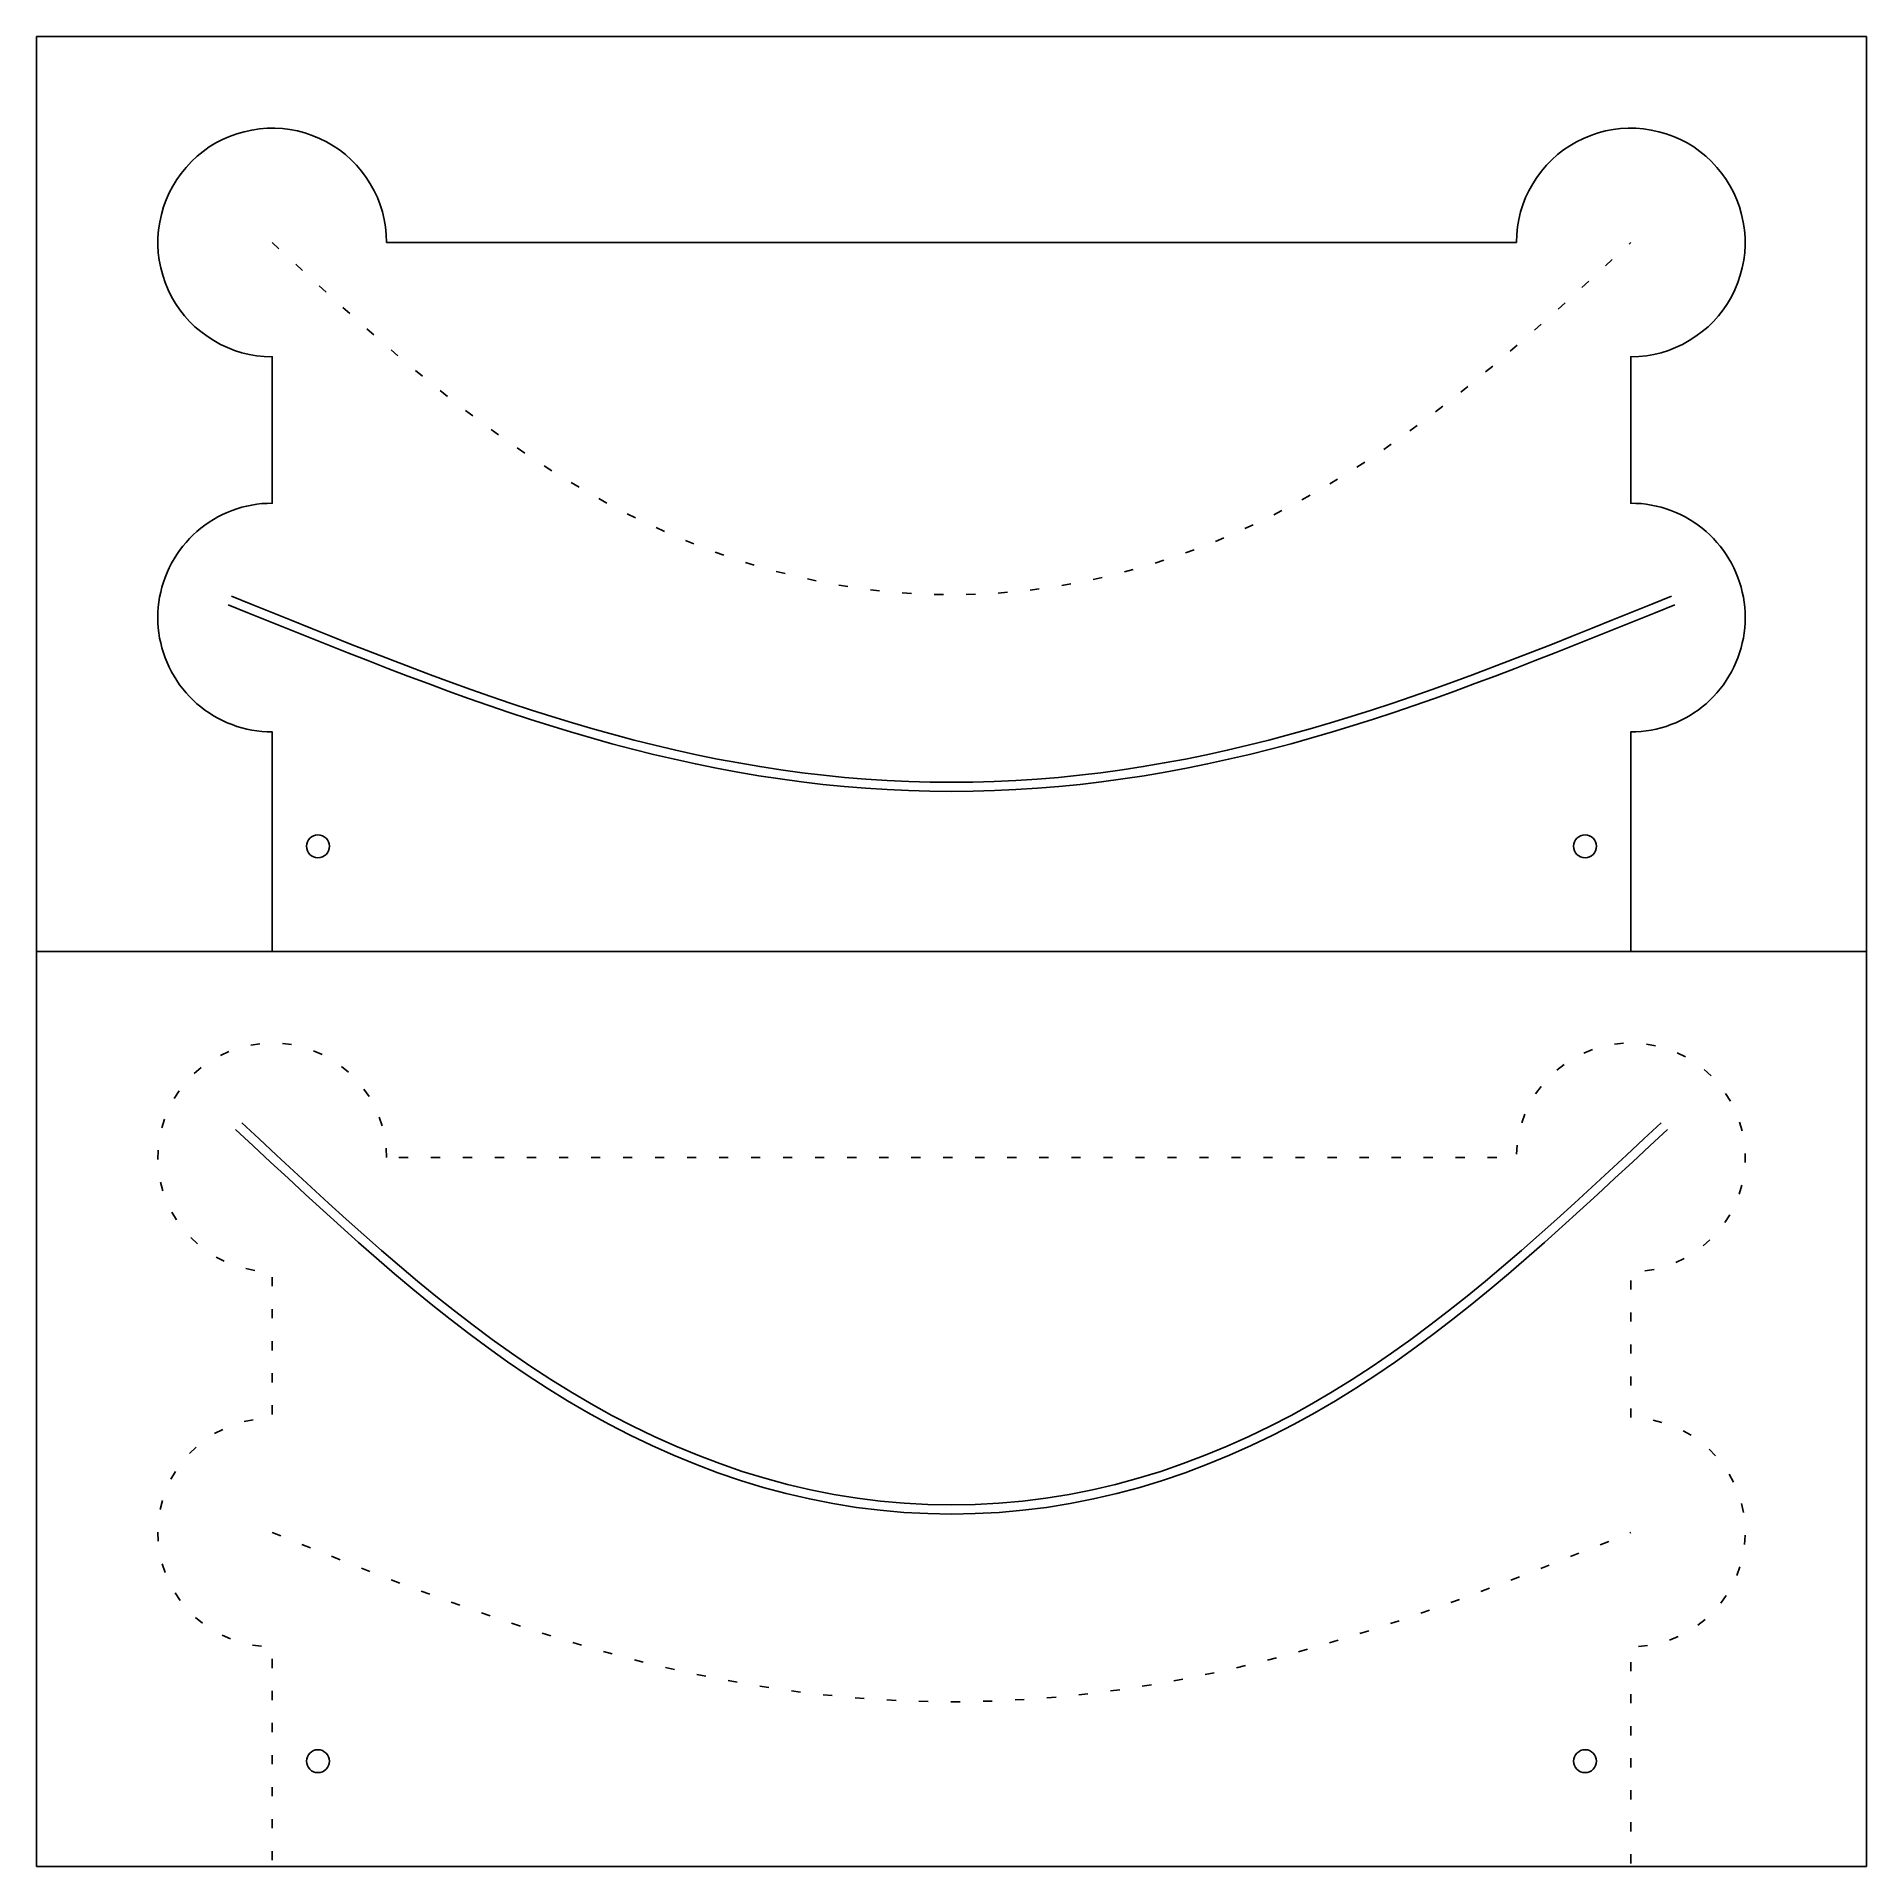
# Model space of a CAD drawing. Header units: millimetres. Extents: x 0 to 400, y 0 to 400.
import ezdxf

# ---------------------------------------------------------------- set-up
doc = ezdxf.new("R2010")
doc.units = ezdxf.units.MM
doc.layers.add('Cut', color=1, linetype='Continuous', true_color=0xff0000)

msp = doc.modelspace()

# ---------------------------------------------------------------- linework, layer by layer
at = {"layer": 'Cut'}
for p, q in [((51.5, 355), (52.97, 353.64)), ((348.12, 354.64), (348.5, 355)), ((56.64, 350.25), (58.11, 348.89)), ((342.98, 349.89), (344.45, 351.25)), ((61.79, 345.51), (63.27, 344.16)), ((337.82, 345.16), (339.3, 346.51)), ((66.98, 340.8), (68.46, 339.47)), ((332.64, 340.45), (334.12, 341.79)), ((72.2, 336.14), (73.7, 334.82)), ((327.41, 335.8), (328.91, 337.12)), ((322.13, 331.21), (323.64, 332.51)), ((77.48, 331.55), (79, 330.25)), ((82.82, 327.03), (84.36, 325.75)), ((316.77, 326.69), (318.31, 327.97)), ((88.25, 322.6), (89.81, 321.36)), ((311.34, 322.28), (312.9, 323.53)), ((93.76, 318.29), (95.35, 317.08)), ((305.82, 317.97), (307.41, 319.19)), ((99.37, 314.11), (100.99, 312.94)), ((300.21, 313.8), (301.82, 314.98)), ((105.09, 310.07), (106.74, 308.94)), ((294.48, 309.77), (296.13, 310.9)), ((110.92, 306.19), (112.6, 305.11)), ((288.64, 305.91), (290.32, 306.99)), ((116.86, 302.49), (118.58, 301.47)), ((282.69, 302.22), (284.4, 303.26)), ((122.92, 299), (124.68, 298.03)), ((270.43, 295.48), (272.21, 296.39)), ((276.62, 298.74), (278.37, 299.72)), ((129.11, 295.71), (130.89, 294.82)), ((135.41, 292.66), (137.23, 291.84)), ((264.12, 292.44), (265.93, 293.29)), ((141.82, 289.86), (143.67, 289.11)), ((257.7, 289.66), (259.54, 290.43)), ((148.34, 287.33), (150.23, 286.65)), ((154.97, 285.07), (156.88, 284.48)), ((244.53, 284.91), (246.44, 285.52)), ((251.16, 287.15), (253.04, 287.84)), ((161.69, 283.1), (163.62, 282.6)), ((168.49, 281.45), (170.44, 281.03)), ((175.36, 280.1), (177.33, 279.78)), ((224.13, 280.02), (226.1, 280.36)), ((231, 281.34), (232.95, 281.77)), ((237.81, 282.97), (239.74, 283.49)), ((182.28, 279.09), (184.27, 278.86)), ((189.25, 278.4), (191.24, 278.27)), ((196.24, 278.05), (198.24, 278.01)), ((203.24, 278.04), (205.24, 278.09)), ((210.23, 278.36), (212.22, 278.52)), ((217.2, 279.02), (219.18, 279.27)), ((42.01, 178.13), (40.2, 177.3)), ((48.78, 179.85), (46.8, 179.55)), ((55.75, 179.64), (53.77, 179.9)), ((62.39, 177.5), (60.56, 178.3)), ((340.1, 178.55), (338.24, 177.8)), ((346.93, 179.95), (344.94, 179.75)), ((353.89, 179.41), (351.92, 179.77)), ((360.42, 176.97), (358.63, 177.86)), ((35.99, 174.61), (34.47, 173.31)), ((68.19, 173.62), (66.65, 174.89)), ((333.92, 175.31), (332.34, 174.08)), ((366.03, 172.82), (364.55, 174.17)), ((31.18, 169.56), (30.08, 167.89)), ((72.68, 168.28), (71.55, 169.93)), ((328.87, 170.48), (327.7, 168.87)), ((370.27, 167.28), (369.22, 168.98)), ((325.36, 164.46), (324.68, 162.58)), ((27.94, 163.37), (27.35, 161.47)), ((75.53, 161.91), (74.9, 163.81)), ((372.82, 160.79), (372.28, 162.71)), ((26.55, 156.54), (26.5, 154.54)), ((76.5, 155), (76.42, 157)), ((323.65, 157.69), (323.51, 155.7)), ((81.2, 155), (79.2, 155)), ((88.2, 155), (86.2, 155)), ((95.2, 155), (93.2, 155)), ((102.2, 155), (100.2, 155)), ((109.2, 155), (107.2, 155)), ((116.2, 155), (114.2, 155)), ((123.2, 155), (121.2, 155)), ((130.2, 155), (128.2, 155)), ((137.2, 155), (135.2, 155)), ((144.2, 155), (142.2, 155)), ((151.2, 155), (149.2, 155)), ((158.2, 155), (156.2, 155)), ((165.2, 155), (163.2, 155)), ((172.2, 155), (170.2, 155)), ((179.2, 155), (177.2, 155)), ((186.2, 155), (184.2, 155)), ((193.2, 155), (191.2, 155)), ((200.2, 155), (198.2, 155)), ((207.2, 155), (205.2, 155)), ((214.2, 155), (212.2, 155)), ((221.2, 155), (219.2, 155)), ((228.2, 155), (226.2, 155)), ((235.2, 155), (233.2, 155)), ((242.2, 155), (240.2, 155)), ((249.2, 155), (247.2, 155)), ((256.2, 155), (254.2, 155)), ((263.2, 155), (261.2, 155)), ((270.2, 155), (268.2, 155)), ((277.2, 155), (275.2, 155)), ((284.2, 155), (282.2, 155)), ((291.2, 155), (289.2, 155)), ((298.2, 155), (296.2, 155)), ((305.2, 155), (303.2, 155)), ((312.2, 155), (310.2, 155)), ((319.2, 155), (317.2, 155)), ((373.47, 153.84), (373.49, 155.84)), ((27.09, 149.58), (27.6, 147.65)), ((372.18, 146.98), (372.75, 148.9)), ((29.54, 143.05), (30.57, 141.33)), ((369.04, 140.75), (370.12, 142.44)), ((33.7, 137.45), (35.16, 136.08)), ((364.31, 135.63), (365.8, 136.96)), ((39.24, 133.21), (41.02, 132.3)), ((358.34, 132.02), (360.14, 132.88)), ((45.74, 130.67), (47.7, 130.29)), ((51.5, 128.81), (51.5, 126.81)), ((348.5, 126.11), (348.5, 128.11)), ((351.6, 130.19), (353.58, 130.52)), ((51.5, 121.81), (51.5, 119.81)), ((348.5, 119.11), (348.5, 121.11)), ((51.5, 114.81), (51.5, 112.81)), ((348.5, 112.11), (348.5, 114.11)), ((51.5, 107.81), (51.5, 105.81)), ((348.5, 105.11), (348.5, 107.11)), ((51.5, 100.81), (51.5, 98.81)), ((348.5, 98.11), (348.5, 100.11)), ((47.33, 97.65), (45.37, 97.24)), ((355.3, 97.06), (353.36, 97.52)), ((40.68, 95.54), (38.91, 94.6)), ((361.69, 94.24), (359.95, 95.23)), ((34.87, 91.67), (33.43, 90.28)), ((367.04, 89.77), (365.64, 91.2)), ((30.36, 86.35), (29.36, 84.62)), ((370.95, 83.99), (370, 85.75)), ((27.5, 79.99), (27.01, 78.04)), ((373.12, 77.36), (372.69, 79.31)), ((26.5, 73.08), (26.57, 71.08)), ((51.5, 73), (53.36, 72.25)), ((348.3, 72.92), (348.5, 73)), ((373.36, 70.39), (373.49, 72.38)), ((57.99, 70.39), (59.85, 69.64)), ((335.31, 67.71), (337.17, 68.45)), ((341.81, 70.31), (343.66, 71.05)), ((27.45, 66.17), (28.07, 64.27)), ((64.49, 67.79), (66.35, 67.05)), ((71, 65.21), (72.86, 64.48)), ((328.8, 65.13), (330.66, 65.86)), ((371.67, 63.62), (372.35, 65.5)), ((77.53, 62.67), (79.39, 61.95)), ((84.07, 60.18), (85.94, 59.48)), ((315.73, 60.11), (317.6, 60.81)), ((322.27, 62.59), (324.14, 63.31)), ((30.28, 59.79), (31.4, 58.13)), ((90.63, 57.76), (92.51, 57.08)), ((309.16, 57.68), (311.04, 58.37)), ((368.18, 57.58), (369.35, 59.2)), ((34.75, 54.44), (36.29, 53.16)), ((97.23, 55.41), (99.12, 54.75)), ((103.85, 53.14), (105.75, 52.51)), ((295.95, 53.07), (297.84, 53.71)), ((302.57, 55.33), (304.46, 56)), ((363.15, 52.74), (364.72, 53.98)), ((40.54, 50.53), (42.37, 49.73)), ((47.17, 48.38), (49.15, 48.11)), ((110.51, 50.97), (112.41, 50.37)), ((117.2, 48.91), (119.11, 48.35)), ((282.6, 48.85), (284.51, 49.43)), ((289.29, 50.91), (291.2, 51.51)), ((350.15, 48.05), (352.14, 48.27)), ((356.98, 49.48), (358.83, 50.23)), ((51.5, 45.35), (51.5, 43.35)), ((123.92, 46.97), (125.85, 46.44)), ((130.68, 45.16), (132.62, 44.67)), ((269.11, 45.11), (271.04, 45.61)), ((275.87, 46.91), (277.8, 47.46)), ((348.5, 42.65), (348.5, 44.65)), ((137.48, 43.49), (139.43, 43.04)), ((144.31, 41.97), (146.27, 41.57)), ((151.18, 40.61), (153.15, 40.25)), ((248.61, 40.57), (250.57, 40.94)), ((255.48, 41.93), (257.43, 42.35)), ((262.31, 43.44), (264.26, 43.91)), ((51.5, 38.35), (51.5, 36.35)), ((158.08, 39.41), (160.05, 39.1)), ((165, 38.38), (166.98, 38.12)), ((171.95, 37.53), (173.94, 37.33)), ((178.92, 36.87), (180.91, 36.71)), ((185.9, 36.39), (187.9, 36.29)), ((192.89, 36.1), (194.89, 36.05)), ((199.89, 36), (201.89, 36.01)), ((206.89, 36.09), (208.89, 36.15)), ((213.89, 36.38), (215.88, 36.49)), ((220.87, 36.85), (222.86, 37.02)), ((227.84, 37.51), (229.83, 37.73)), ((234.79, 38.35), (236.77, 38.63)), ((241.71, 39.38), (243.69, 39.7)), ((348.5, 35.65), (348.5, 37.65)), ((51.5, 31.35), (51.5, 29.35)), ((348.5, 28.65), (348.5, 30.65)), ((51.5, 24.35), (51.5, 22.35)), ((348.5, 21.65), (348.5, 23.65)), ((51.5, 17.35), (51.5, 15.35)), ((348.5, 14.65), (348.5, 16.65)), ((51.5, 10.35), (51.5, 8.35)), ((348.5, 7.65), (348.5, 9.65)), ((51.5, 3.35), (51.5, 1.35)), ((348.5, 0.65), (348.5, 2.65))]:
    msp.add_line(p, q, dxfattribs=at)
for points in [[(400, 200), (400, 400), (0, 400), (0, 200)], [(348.5, 200), (348.5, 248), (349.63, 248.03), (350.75, 248.1), (351.86, 248.23), (352.97, 248.4), (354.06, 248.63), (355.14, 248.9), (356.21, 249.22), (357.28, 249.6), (358.33, 250.02), (359.36, 250.48), (360.36, 250.99), (361.33, 251.54), (362.27, 252.14), (363.19, 252.77), (364.08, 253.45), (364.94, 254.17), (365.77, 254.93), (366.57, 255.73), (367.33, 256.56), (368.05, 257.42), (368.73, 258.31), (369.36, 259.23), (369.96, 260.17), (370.51, 261.14), (371.02, 262.14), (371.48, 263.17), (371.9, 264.22), (372.28, 265.29), (372.6, 266.36), (372.87, 267.44), (373.1, 268.53), (373.27, 269.64), (373.4, 270.75), (373.47, 271.87), (373.5, 273), (373.47, 274.13), (373.4, 275.25), (373.27, 276.36), (373.1, 277.47), (372.87, 278.56), (372.6, 279.64), (372.28, 280.71), (371.9, 281.78), (371.48, 282.83), (371.02, 283.86), (370.51, 284.86), (369.96, 285.83), (369.36, 286.77), (368.73, 287.69), (368.05, 288.58), (367.33, 289.44), (366.57, 290.27), (365.77, 291.07), (364.94, 291.83), (364.08, 292.55), (363.19, 293.23), (362.27, 293.86), (361.33, 294.46), (360.36, 295.01), (359.36, 295.52), (358.33, 295.98), (357.28, 296.4), (356.21, 296.78), (355.14, 297.1), (354.06, 297.37), (352.97, 297.6), (351.86, 297.77), (350.75, 297.9), (349.63, 297.97), (348.5, 298), (348.5, 330), (350.22, 330.06), (351.9, 330.23), (353.55, 330.51), (355.16, 330.9), (356.74, 331.4), (358.29, 332.01), (359.8, 332.72), (361.29, 333.55), (362.73, 334.48), (364.11, 335.5), (365.39, 336.58), (366.59, 337.75), (367.69, 338.98), (368.71, 340.29), (369.64, 341.67), (370.48, 343.12), (371.23, 344.65), (371.89, 346.24), (372.44, 347.85), (372.87, 349.48), (373.19, 351.11), (373.4, 352.76), (373.49, 354.41), (373.47, 356.08), (373.33, 357.76), (373.08, 359.45), (372.71, 361.13), (372.25, 362.76), (371.68, 364.34), (371.02, 365.86), (370.25, 367.33), (369.38, 368.74), (368.41, 370.1), (367.33, 371.41), (366.16, 372.66), (364.91, 373.83), (363.6, 374.91), (362.24, 375.88), (360.83, 376.75), (359.36, 377.52), (357.84, 378.18), (356.26, 378.75), (354.63, 379.21), (352.95, 379.58), (351.26, 379.83), (349.58, 379.97), (347.91, 379.99), (346.26, 379.9), (344.61, 379.69), (342.98, 379.37), (341.35, 378.94), (339.74, 378.39), (338.15, 377.73), (336.62, 376.98), (335.17, 376.14), (333.79, 375.21), (332.48, 374.19), (331.25, 373.09), (330.08, 371.89), (329, 370.61), (327.98, 369.23), (327.05, 367.79), (326.22, 366.3), (325.51, 364.79), (324.9, 363.24), (324.4, 361.66), (324.01, 360.05), (323.73, 358.4), (323.56, 356.72), (323.5, 355), (76.5, 355), (76.44, 356.72), (76.27, 358.4), (75.99, 360.05), (75.6, 361.66), (75.1, 363.24), (74.49, 364.79), (73.78, 366.3), (72.95, 367.79), (72.02, 369.23), (71, 370.61), (69.92, 371.89), (68.75, 373.09), (67.52, 374.19), (66.21, 375.21), (64.83, 376.14), (63.38, 376.98), (61.85, 377.73), (60.26, 378.39), (58.65, 378.94), (57.02, 379.37), (55.39, 379.69), (53.74, 379.9), (52.09, 379.99), (50.42, 379.97), (48.74, 379.83), (47.05, 379.58), (45.37, 379.21), (43.74, 378.75), (42.16, 378.18), (40.64, 377.52), (39.17, 376.75), (37.76, 375.88), (36.4, 374.91), (35.09, 373.83), (33.84, 372.66), (32.67, 371.41), (31.59, 370.1), (30.62, 368.74), (29.75, 367.33), (28.98, 365.86), (28.32, 364.34), (27.75, 362.76), (27.29, 361.13), (26.92, 359.45), (26.67, 357.76), (26.53, 356.08), (26.51, 354.41), (26.6, 352.76), (26.81, 351.11), (27.13, 349.48), (27.56, 347.85), (28.11, 346.24), (28.77, 344.65), (29.52, 343.12), (30.36, 341.67), (31.29, 340.29), (32.31, 338.98), (33.41, 337.75), (34.61, 336.58), (35.89, 335.5), (37.27, 334.48), (38.71, 333.55), (40.2, 332.72), (41.71, 332.01), (43.26, 331.4), (44.84, 330.9), (46.45, 330.51), (48.1, 330.23), (49.78, 330.06), (51.5, 330), (51.5, 298), (50.37, 297.97), (49.25, 297.9), (48.14, 297.77), (47.03, 297.6), (45.94, 297.37), (44.86, 297.1), (43.79, 296.78), (42.72, 296.4), (41.67, 295.98), (40.64, 295.52), (39.64, 295.01), (38.67, 294.46), (37.73, 293.86), (36.81, 293.23), (35.92, 292.55), (35.06, 291.83), (34.23, 291.07), (33.43, 290.27), (32.67, 289.44), (31.95, 288.58), (31.27, 287.69), (30.64, 286.77), (30.04, 285.83), (29.49, 284.86), (28.98, 283.86), (28.52, 282.83), (28.1, 281.78), (27.72, 280.71), (27.4, 279.64), (27.13, 278.56), (26.9, 277.47), (26.73, 276.36), (26.6, 275.25), (26.53, 274.13), (26.5, 273), (26.53, 271.87), (26.6, 270.75), (26.73, 269.64), (26.9, 268.53), (27.13, 267.44), (27.4, 266.36), (27.72, 265.29), (28.1, 264.22), (28.52, 263.17), (28.98, 262.14), (29.49, 261.14), (30.04, 260.17), (30.64, 259.23), (31.27, 258.31), (31.95, 257.42), (32.67, 256.56), (33.43, 255.73), (34.23, 254.93), (35.06, 254.17), (35.92, 253.45), (36.81, 252.77), (37.73, 252.14), (38.67, 251.54), (39.64, 250.99), (40.64, 250.48), (41.67, 250.02), (42.72, 249.6), (43.79, 249.22), (44.86, 248.9), (45.94, 248.63), (47.03, 248.4), (48.14, 248.23), (49.25, 248.1), (50.37, 248.03), (51.5, 248), (51.5, 200)], [(42.6, 277.66), (46.94, 275.92), (51.28, 274.17), (55.62, 272.42), (59.96, 270.68), (64.3, 268.94), (68.65, 267.21), (73, 265.5), (77.36, 263.81), (81.73, 262.13), (86.11, 260.49), (90.5, 258.87), (94.9, 257.29), (99.32, 255.74), (103.75, 254.23), (108.19, 252.77), (112.65, 251.35), (117.12, 249.98), (121.61, 248.67), (126.11, 247.41), (130.63, 246.21), (135.17, 245.07), (139.72, 244), (144.29, 243), (148.88, 242.07), (153.48, 241.21), (158.09, 240.43), (162.71, 239.72), (167.35, 239.09), (171.99, 238.54), (176.64, 238.07), (181.3, 237.69), (185.97, 237.39), (190.65, 237.18), (195.32, 237.05), (200, 237.01), (204.68, 237.05), (209.35, 237.18), (214.03, 237.39), (218.7, 237.69), (223.36, 238.07), (228.01, 238.54), (232.65, 239.09), (237.29, 239.72), (241.91, 240.43), (246.52, 241.21), (251.12, 242.07), (255.71, 243), (260.28, 244), (264.83, 245.07), (269.37, 246.21), (273.89, 247.41), (278.39, 248.67), (282.88, 249.98), (287.35, 251.35), (291.81, 252.77), (296.25, 254.23), (300.68, 255.74), (305.1, 257.29), (309.5, 258.87), (313.89, 260.49), (318.27, 262.13), (322.64, 263.81), (327, 265.5), (331.35, 267.21), (335.7, 268.94), (340.04, 270.68), (344.38, 272.42), (348.72, 274.17), (353.06, 275.92), (357.4, 277.66)], [(41.85, 275.81), (46.21, 274.06), (50.57, 272.3), (54.93, 270.54), (59.29, 268.79), (63.65, 267.04), (68.02, 265.31), (72.39, 263.59), (76.78, 261.89), (81.17, 260.21), (85.57, 258.56), (89.98, 256.93), (94.4, 255.34), (98.84, 253.79), (103.29, 252.28), (107.75, 250.81), (112.23, 249.39), (116.72, 248.01), (121.23, 246.69), (125.76, 245.43), (130.3, 244.23), (134.86, 243.09), (139.44, 242.02), (144.03, 241.01), (148.64, 240.08), (153.26, 239.22), (157.89, 238.43), (162.54, 237.72), (167.19, 237.09), (171.86, 236.54), (176.53, 236.07), (181.22, 235.69), (185.91, 235.39), (190.6, 235.18), (195.3, 235.05), (200, 235.01), (204.7, 235.05), (209.4, 235.18), (214.09, 235.39), (218.78, 235.69), (223.47, 236.07), (228.14, 236.54), (232.81, 237.09), (237.46, 237.72), (242.11, 238.43), (246.74, 239.22), (251.36, 240.08), (255.97, 241.01), (260.56, 242.02), (265.14, 243.09), (269.7, 244.23), (274.24, 245.43), (278.77, 246.69), (283.28, 248.01), (287.77, 249.39), (292.25, 250.81), (296.71, 252.28), (301.16, 253.79), (305.6, 255.34), (310.02, 256.93), (314.43, 258.56), (318.83, 260.21), (323.22, 261.89), (327.61, 263.59), (331.98, 265.31), (336.35, 267.04), (340.71, 268.79), (345.07, 270.54), (349.43, 272.3), (353.79, 274.06), (358.15, 275.81)], [(43.48, 161.06), (47.31, 157.52), (51.14, 153.98), (54.96, 150.43), (58.8, 146.9), (62.64, 143.38), (66.51, 139.88), (70.39, 136.4), (74.31, 132.96), (78.26, 129.56), (82.25, 126.2), (86.29, 122.89), (90.38, 119.65), (94.52, 116.47), (98.71, 113.36), (102.95, 110.33), (107.26, 107.39), (111.63, 104.55), (116.06, 101.81), (120.55, 99.18), (125.12, 96.66), (129.75, 94.27), (134.46, 92.01), (139.22, 89.89), (144.05, 87.9), (148.93, 86.07), (153.87, 84.39), (158.85, 82.86), (163.88, 81.51), (168.95, 80.32), (174.06, 79.31), (179.21, 78.49), (184.38, 77.85), (189.58, 77.39), (194.79, 77.11), (200, 77.02), (205.21, 77.11), (210.42, 77.39), (215.62, 77.85), (220.79, 78.49), (225.94, 79.31), (231.05, 80.32), (236.12, 81.51), (241.15, 82.86), (246.13, 84.39), (251.07, 86.07), (255.95, 87.9), (260.78, 89.89), (265.54, 92.01), (270.25, 94.27), (274.88, 96.66), (279.45, 99.18), (283.94, 101.81), (288.37, 104.55), (292.74, 107.39), (297.05, 110.33), (301.29, 113.36), (305.48, 116.47), (309.62, 119.65), (313.71, 122.89), (317.75, 126.2), (321.74, 129.56), (325.69, 132.96), (329.61, 136.4), (333.49, 139.88), (337.36, 143.38), (341.2, 146.9), (345.04, 150.43), (348.86, 153.98), (352.69, 157.52), (356.52, 161.06)], [(44.84, 162.53), (48.64, 159.02), (52.43, 155.5), (56.23, 151.99), (60.03, 148.48), (63.84, 144.99), (67.68, 141.52), (71.53, 138.07), (75.41, 134.65), (79.33, 131.28), (83.29, 127.94), (87.29, 124.66), (91.34, 121.44), (95.44, 118.28), (99.59, 115.19), (103.8, 112.18), (108.06, 109.26), (112.39, 106.43), (116.78, 103.71), (121.24, 101.09), (125.76, 98.59), (130.35, 96.21), (135.01, 93.96), (139.74, 91.84), (144.52, 89.87), (149.36, 88.04), (154.25, 86.36), (159.19, 84.85), (164.18, 83.49), (169.21, 82.31), (174.28, 81.31), (179.38, 80.49), (184.51, 79.85), (189.66, 79.39), (194.83, 79.11), (200, 79.02), (205.17, 79.11), (210.34, 79.39), (215.49, 79.85), (220.62, 80.49), (225.72, 81.31), (230.79, 82.31), (235.82, 83.49), (240.81, 84.85), (245.75, 86.36), (250.64, 88.04), (255.48, 89.87), (260.26, 91.84), (264.99, 93.96), (269.65, 96.21), (274.24, 98.59), (278.76, 101.09), (283.22, 103.71), (287.61, 106.43), (291.94, 109.26), (296.2, 112.18), (300.41, 115.19), (304.56, 118.28), (308.66, 121.44), (312.71, 124.66), (316.71, 127.94), (320.67, 131.28), (324.59, 134.65), (328.47, 138.07), (332.32, 141.52), (336.16, 144.99), (339.97, 148.48), (343.77, 151.99), (347.57, 155.5), (351.36, 159.02), (355.16, 162.53)]]:
    msp.add_lwpolyline(points, dxfattribs=at)
msp.add_lwpolyline([(0, 0), (400, 0), (400, 200), (0, 200)], close=True, dxfattribs=at)
for centre in [(61.5, 223), (61.5, 23)]:
    msp.add_circle(centre, 2.5, dxfattribs=at)
at = {"layer": 'Cut', "extrusion": (0, 0, -1)}
for centre in [(-338.5, 223), (-338.5, 23)]:
    msp.add_circle(centre, 2.5, dxfattribs=at)

doc.saveas('drawing.dxf')
